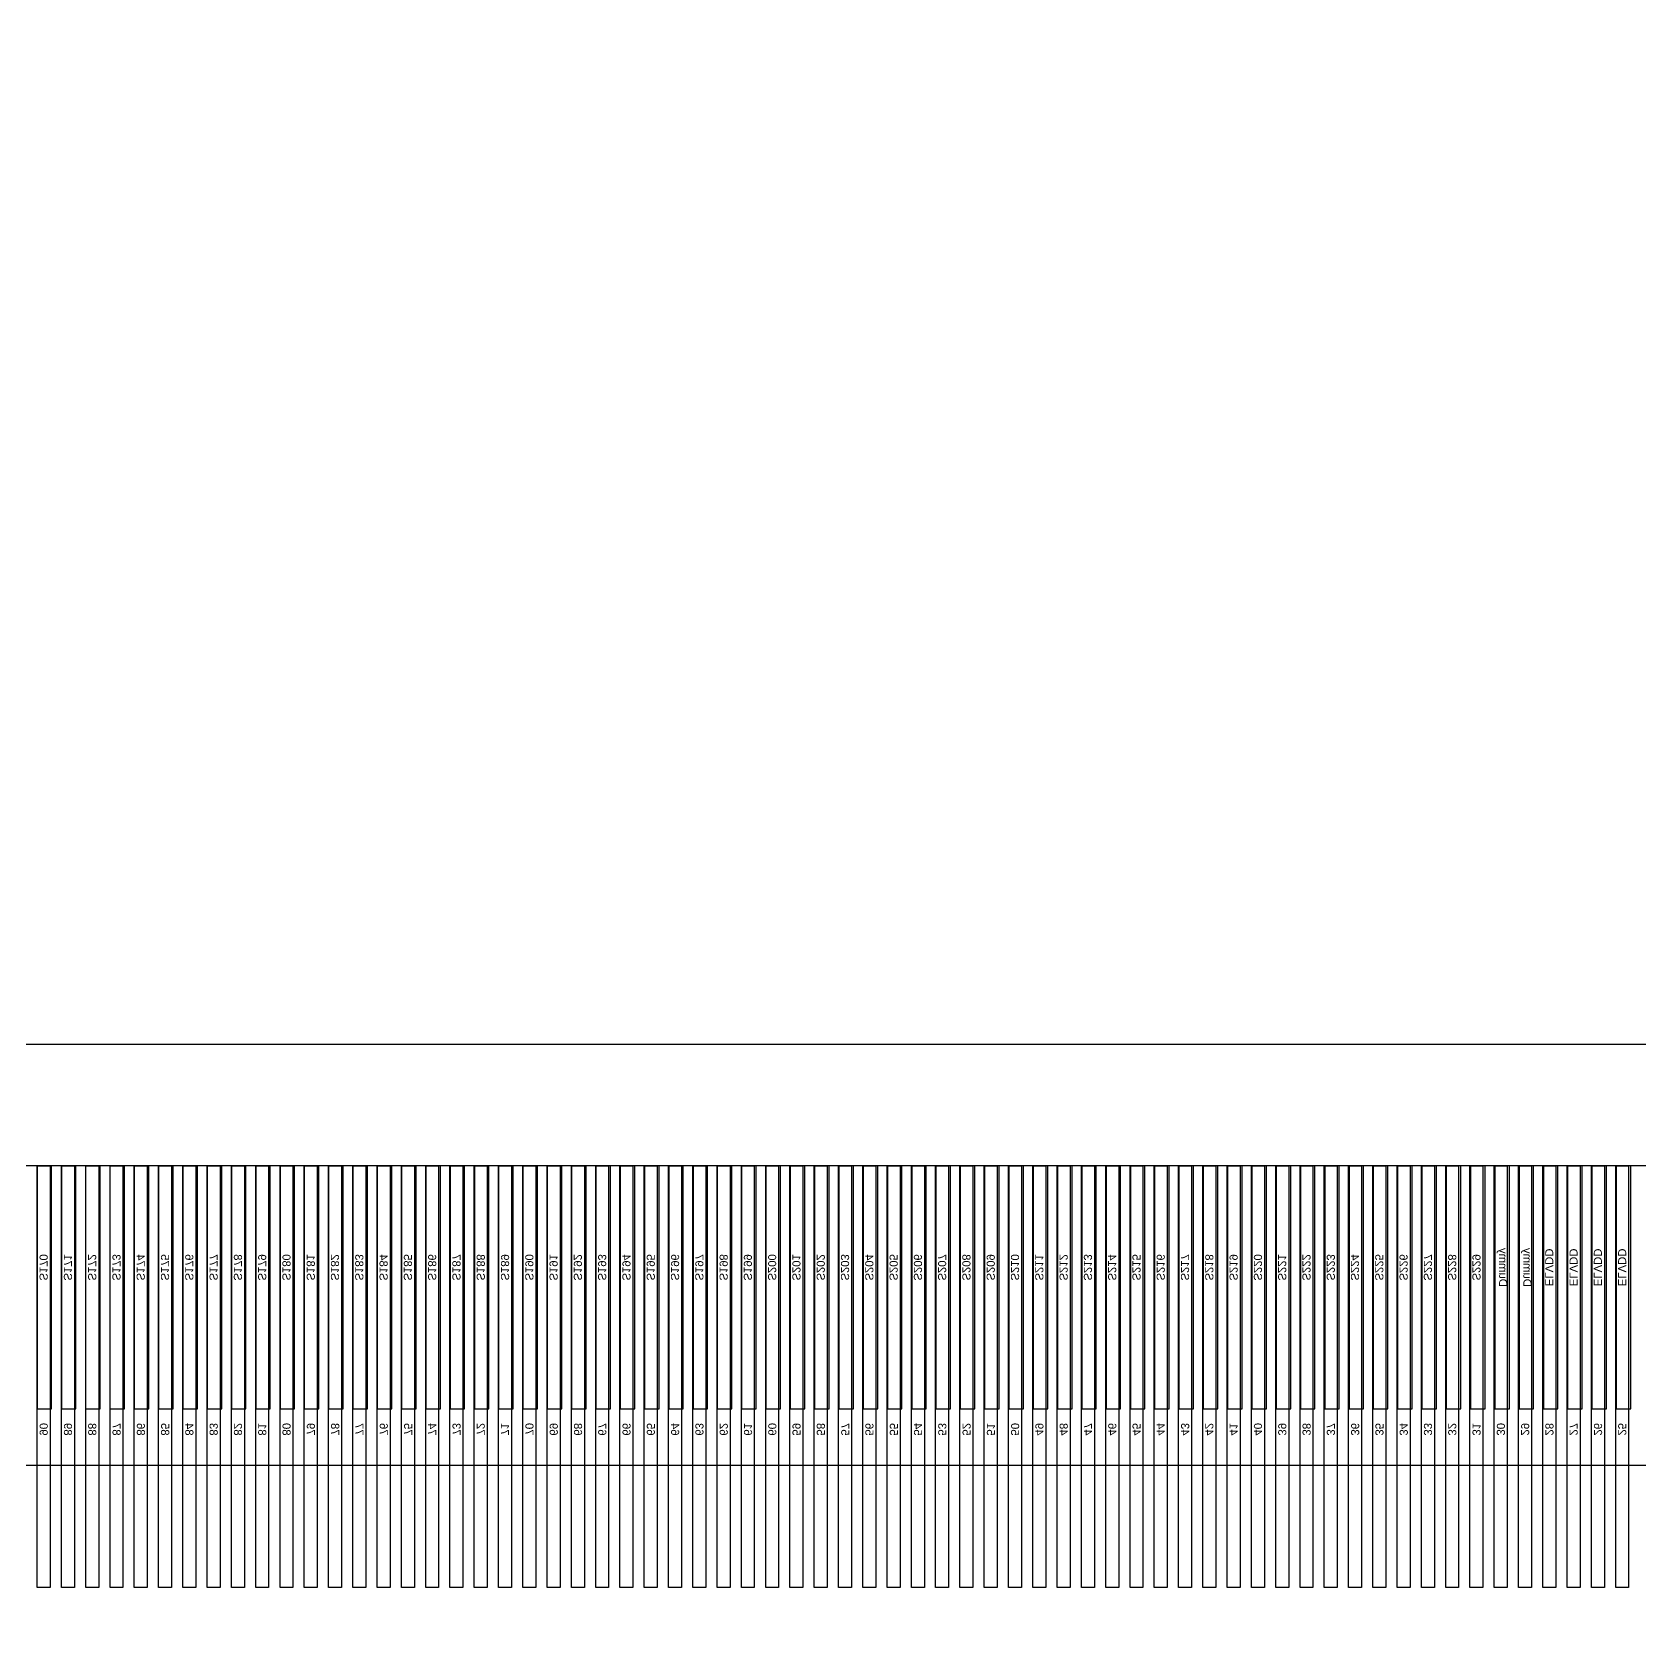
# Model space of a CAD drawing. Header units: inches. Extents: x 1765 to 5217, y -1519 to 441.
# Drawn here: x 4210.288 to 4212.273, y -1298.372 to -1296.39 of the extents above; entities that cross this region are included whole.
import ezdxf
from ezdxf.enums import TextEntityAlignment as Align

# ---------------------------------------------------------------- set-up
doc = ezdxf.new("R2010")
doc.units = ezdxf.units.IN
doc.header["$MEASUREMENT"] = 0
doc.styles.add('MBC_Arial_Font', font='arial.ttf', dxfattribs={"width": 0.8})

msp = doc.modelspace()

# ---------------------------------------------------------------- linework, layer by layer
msp.add_line((4219.5511, -1297.6395), (4196.7343, -1297.6395))
msp.add_line((4219.5511, -1297.6395), (4196.7343, -1297.6395))
msp.add_lwpolyline([(4225.5362, -1263.4445), (4225.5362, -1289.1595, -0.414214), (4216.5362, -1298.1595), (4199.7492, -1298.1595, -0.414214), (4190.7492, -1289.1595), (4190.7492, -1263.4445, -0.414214), (4199.1692, -1255.0245), (4217.1162, -1255.0245, -0.414214)], format="xyb", close=True)
msp.add_lwpolyline([(4225.5362, -1263.4445), (4225.5362, -1289.1595, -0.414214), (4216.5362, -1298.1595), (4199.7492, -1298.1595, -0.414214), (4190.7492, -1289.1595), (4190.7492, -1263.4445, -0.414214), (4199.1692, -1255.0245), (4217.1162, -1255.0245, -0.414214)], format="xyb", close=True)
msp.add_lwpolyline([(4212.9448, -1298.9595), (4212.9448, -1298.7592, -0.254671), (4213.0821, -1298.5072), (4213.3901, -1298.3083, 0.254671), (4213.4817, -1298.1403), (4213.4817, -1297.9895, 0.414214), (4213.2817, -1297.7895), (4203.0037, -1297.7895, 0.414214), (4202.8037, -1297.9895), (4202.8037, -1298.1403, 0.254671), (4202.8952, -1298.3083), (4203.2032, -1298.5072, -0.254671), (4203.3405, -1298.7592), (4203.3405, -1298.9595)], format="xyb")
at = {"color": 2}
for points in [[(4210.3117, -1297.7895), (4210.2937, -1297.7895), (4210.2937, -1298.0895), (4210.3117, -1298.0895)], [(4210.3117, -1297.7895), (4210.2937, -1297.7895), (4210.2937, -1298.0895), (4210.3117, -1298.0895)], [(4210.3417, -1297.7895), (4210.3237, -1297.7895), (4210.3237, -1298.0895), (4210.3417, -1298.0895)], [(4210.3417, -1297.7895), (4210.3237, -1297.7895), (4210.3237, -1298.0895), (4210.3417, -1298.0895)], [(4210.3717, -1297.7895), (4210.3537, -1297.7895), (4210.3537, -1298.0895), (4210.3717, -1298.0895)], [(4210.3717, -1297.7895), (4210.3537, -1297.7895), (4210.3537, -1298.0895), (4210.3717, -1298.0895)], [(4210.4017, -1297.7895), (4210.3837, -1297.7895), (4210.3837, -1298.0895), (4210.4017, -1298.0895)], [(4210.4017, -1297.7895), (4210.3837, -1297.7895), (4210.3837, -1298.0895), (4210.4017, -1298.0895)], [(4210.4317, -1297.7895), (4210.4137, -1297.7895), (4210.4137, -1298.0895), (4210.4317, -1298.0895)], [(4210.4317, -1297.7895), (4210.4137, -1297.7895), (4210.4137, -1298.0895), (4210.4317, -1298.0895)], [(4210.4617, -1297.7895), (4210.4437, -1297.7895), (4210.4437, -1298.0895), (4210.4617, -1298.0895)], [(4210.4617, -1297.7895), (4210.4437, -1297.7895), (4210.4437, -1298.0895), (4210.4617, -1298.0895)], [(4210.4917, -1297.7895), (4210.4737, -1297.7895), (4210.4737, -1298.0895), (4210.4917, -1298.0895)], [(4210.4917, -1297.7895), (4210.4737, -1297.7895), (4210.4737, -1298.0895), (4210.4917, -1298.0895)], [(4210.5217, -1297.7895), (4210.5037, -1297.7895), (4210.5037, -1298.0895), (4210.5217, -1298.0895)], [(4210.5217, -1297.7895), (4210.5037, -1297.7895), (4210.5037, -1298.0895), (4210.5217, -1298.0895)], [(4210.5517, -1297.7895), (4210.5337, -1297.7895), (4210.5337, -1298.0895), (4210.5517, -1298.0895)], [(4210.5517, -1297.7895), (4210.5337, -1297.7895), (4210.5337, -1298.0895), (4210.5517, -1298.0895)], [(4210.5817, -1297.7895), (4210.5637, -1297.7895), (4210.5637, -1298.0895), (4210.5817, -1298.0895)], [(4210.5817, -1297.7895), (4210.5637, -1297.7895), (4210.5637, -1298.0895), (4210.5817, -1298.0895)], [(4210.6117, -1297.7895), (4210.5937, -1297.7895), (4210.5937, -1298.0895), (4210.6117, -1298.0895)], [(4210.6117, -1297.7895), (4210.5937, -1297.7895), (4210.5937, -1298.0895), (4210.6117, -1298.0895)], [(4210.6417, -1297.7895), (4210.6237, -1297.7895), (4210.6237, -1298.0895), (4210.6417, -1298.0895)], [(4210.6417, -1297.7895), (4210.6237, -1297.7895), (4210.6237, -1298.0895), (4210.6417, -1298.0895)], [(4210.6717, -1297.7895), (4210.6537, -1297.7895), (4210.6537, -1298.0895), (4210.6717, -1298.0895)], [(4210.6717, -1297.7895), (4210.6537, -1297.7895), (4210.6537, -1298.0895), (4210.6717, -1298.0895)], [(4210.7017, -1297.7895), (4210.6837, -1297.7895), (4210.6837, -1298.0895), (4210.7017, -1298.0895)], [(4210.7017, -1297.7895), (4210.6837, -1297.7895), (4210.6837, -1298.0895), (4210.7017, -1298.0895)], [(4210.7317, -1297.7895), (4210.7137, -1297.7895), (4210.7137, -1298.0895), (4210.7317, -1298.0895)], [(4210.7317, -1297.7895), (4210.7137, -1297.7895), (4210.7137, -1298.0895), (4210.7317, -1298.0895)], [(4210.7617, -1297.7895), (4210.7437, -1297.7895), (4210.7437, -1298.0895), (4210.7617, -1298.0895)], [(4210.7617, -1297.7895), (4210.7437, -1297.7895), (4210.7437, -1298.0895), (4210.7617, -1298.0895)], [(4210.7917, -1297.7895), (4210.7737, -1297.7895), (4210.7737, -1298.0895), (4210.7917, -1298.0895)], [(4210.7917, -1297.7895), (4210.7737, -1297.7895), (4210.7737, -1298.0895), (4210.7917, -1298.0895)], [(4210.8217, -1297.7895), (4210.8037, -1297.7895), (4210.8037, -1298.0895), (4210.8217, -1298.0895)], [(4210.8217, -1297.7895), (4210.8037, -1297.7895), (4210.8037, -1298.0895), (4210.8217, -1298.0895)], [(4210.8517, -1297.7895), (4210.8337, -1297.7895), (4210.8337, -1298.0895), (4210.8517, -1298.0895)], [(4210.8517, -1297.7895), (4210.8337, -1297.7895), (4210.8337, -1298.0895), (4210.8517, -1298.0895)], [(4210.8817, -1297.7895), (4210.8637, -1297.7895), (4210.8637, -1298.0895), (4210.8817, -1298.0895)], [(4210.8817, -1297.7895), (4210.8637, -1297.7895), (4210.8637, -1298.0895), (4210.8817, -1298.0895)], [(4210.9117, -1297.7895), (4210.8937, -1297.7895), (4210.8937, -1298.0895), (4210.9117, -1298.0895)], [(4210.9117, -1297.7895), (4210.8937, -1297.7895), (4210.8937, -1298.0895), (4210.9117, -1298.0895)], [(4210.9417, -1297.7895), (4210.9237, -1297.7895), (4210.9237, -1298.0895), (4210.9417, -1298.0895)], [(4210.9417, -1297.7895), (4210.9237, -1297.7895), (4210.9237, -1298.0895), (4210.9417, -1298.0895)], [(4210.9717, -1297.7895), (4210.9537, -1297.7895), (4210.9537, -1298.0895), (4210.9717, -1298.0895)], [(4210.9717, -1297.7895), (4210.9537, -1297.7895), (4210.9537, -1298.0895), (4210.9717, -1298.0895)], [(4211.0017, -1297.7895), (4210.9837, -1297.7895), (4210.9837, -1298.0895), (4211.0017, -1298.0895)], [(4211.0017, -1297.7895), (4210.9837, -1297.7895), (4210.9837, -1298.0895), (4211.0017, -1298.0895)], [(4211.0317, -1297.7895), (4211.0137, -1297.7895), (4211.0137, -1298.0895), (4211.0317, -1298.0895)], [(4211.0317, -1297.7895), (4211.0137, -1297.7895), (4211.0137, -1298.0895), (4211.0317, -1298.0895)], [(4211.0617, -1297.7895), (4211.0437, -1297.7895), (4211.0437, -1298.0895), (4211.0617, -1298.0895)], [(4211.0617, -1297.7895), (4211.0437, -1297.7895), (4211.0437, -1298.0895), (4211.0617, -1298.0895)], [(4211.0917, -1297.7895), (4211.0737, -1297.7895), (4211.0737, -1298.0895), (4211.0917, -1298.0895)], [(4211.0917, -1297.7895), (4211.0737, -1297.7895), (4211.0737, -1298.0895), (4211.0917, -1298.0895)], [(4211.1217, -1297.7895), (4211.1037, -1297.7895), (4211.1037, -1298.0895), (4211.1217, -1298.0895)], [(4211.1217, -1297.7895), (4211.1037, -1297.7895), (4211.1037, -1298.0895), (4211.1217, -1298.0895)], [(4211.1517, -1297.7895), (4211.1337, -1297.7895), (4211.1337, -1298.0895), (4211.1517, -1298.0895)], [(4211.1517, -1297.7895), (4211.1337, -1297.7895), (4211.1337, -1298.0895), (4211.1517, -1298.0895)], [(4211.1817, -1297.7895), (4211.1637, -1297.7895), (4211.1637, -1298.0895), (4211.1817, -1298.0895)], [(4211.1817, -1297.7895), (4211.1637, -1297.7895), (4211.1637, -1298.0895), (4211.1817, -1298.0895)], [(4211.2117, -1297.7895), (4211.1937, -1297.7895), (4211.1937, -1298.0895), (4211.2117, -1298.0895)], [(4211.2117, -1297.7895), (4211.1937, -1297.7895), (4211.1937, -1298.0895), (4211.2117, -1298.0895)], [(4211.2417, -1297.7895), (4211.2237, -1297.7895), (4211.2237, -1298.0895), (4211.2417, -1298.0895)], [(4211.2417, -1297.7895), (4211.2237, -1297.7895), (4211.2237, -1298.0895), (4211.2417, -1298.0895)], [(4211.2717, -1297.7895), (4211.2537, -1297.7895), (4211.2537, -1298.0895), (4211.2717, -1298.0895)], [(4211.2717, -1297.7895), (4211.2537, -1297.7895), (4211.2537, -1298.0895), (4211.2717, -1298.0895)], [(4211.3017, -1297.7895), (4211.2837, -1297.7895), (4211.2837, -1298.0895), (4211.3017, -1298.0895)], [(4211.3017, -1297.7895), (4211.2837, -1297.7895), (4211.2837, -1298.0895), (4211.3017, -1298.0895)], [(4211.3317, -1297.7895), (4211.3137, -1297.7895), (4211.3137, -1298.0895), (4211.3317, -1298.0895)], [(4211.3317, -1297.7895), (4211.3137, -1297.7895), (4211.3137, -1298.0895), (4211.3317, -1298.0895)], [(4211.3617, -1297.7895), (4211.3437, -1297.7895), (4211.3437, -1298.0895), (4211.3617, -1298.0895)], [(4211.3617, -1297.7895), (4211.3437, -1297.7895), (4211.3437, -1298.0895), (4211.3617, -1298.0895)], [(4211.3917, -1297.7895), (4211.3737, -1297.7895), (4211.3737, -1298.0895), (4211.3917, -1298.0895)], [(4211.3917, -1297.7895), (4211.3737, -1297.7895), (4211.3737, -1298.0895), (4211.3917, -1298.0895)], [(4211.4217, -1297.7895), (4211.4037, -1297.7895), (4211.4037, -1298.0895), (4211.4217, -1298.0895)], [(4211.4217, -1297.7895), (4211.4037, -1297.7895), (4211.4037, -1298.0895), (4211.4217, -1298.0895)], [(4211.4517, -1297.7895), (4211.4337, -1297.7895), (4211.4337, -1298.0895), (4211.4517, -1298.0895)], [(4211.4517, -1297.7895), (4211.4337, -1297.7895), (4211.4337, -1298.0895), (4211.4517, -1298.0895)], [(4211.4817, -1297.7895), (4211.4637, -1297.7895), (4211.4637, -1298.0895), (4211.4817, -1298.0895)], [(4211.4817, -1297.7895), (4211.4637, -1297.7895), (4211.4637, -1298.0895), (4211.4817, -1298.0895)], [(4211.5117, -1297.7895), (4211.4937, -1297.7895), (4211.4937, -1298.0895), (4211.5117, -1298.0895)], [(4211.5117, -1297.7895), (4211.4937, -1297.7895), (4211.4937, -1298.0895), (4211.5117, -1298.0895)], [(4211.5417, -1297.7895), (4211.5237, -1297.7895), (4211.5237, -1298.0895), (4211.5417, -1298.0895)], [(4211.5417, -1297.7895), (4211.5237, -1297.7895), (4211.5237, -1298.0895), (4211.5417, -1298.0895)], [(4211.5717, -1297.7895), (4211.5537, -1297.7895), (4211.5537, -1298.0895), (4211.5717, -1298.0895)], [(4211.5717, -1297.7895), (4211.5537, -1297.7895), (4211.5537, -1298.0895), (4211.5717, -1298.0895)], [(4211.6017, -1297.7895), (4211.5837, -1297.7895), (4211.5837, -1298.0895), (4211.6017, -1298.0895)], [(4211.6017, -1297.7895), (4211.5837, -1297.7895), (4211.5837, -1298.0895), (4211.6017, -1298.0895)], [(4211.6317, -1297.7895), (4211.6137, -1297.7895), (4211.6137, -1298.0895), (4211.6317, -1298.0895)], [(4211.6317, -1297.7895), (4211.6137, -1297.7895), (4211.6137, -1298.0895), (4211.6317, -1298.0895)], [(4211.6617, -1297.7895), (4211.6437, -1297.7895), (4211.6437, -1298.0895), (4211.6617, -1298.0895)], [(4211.6617, -1297.7895), (4211.6437, -1297.7895), (4211.6437, -1298.0895), (4211.6617, -1298.0895)], [(4211.6917, -1297.7895), (4211.6737, -1297.7895), (4211.6737, -1298.0895), (4211.6917, -1298.0895)], [(4211.6917, -1297.7895), (4211.6737, -1297.7895), (4211.6737, -1298.0895), (4211.6917, -1298.0895)], [(4211.7217, -1297.7895), (4211.7037, -1297.7895), (4211.7037, -1298.0895), (4211.7217, -1298.0895)], [(4211.7217, -1297.7895), (4211.7037, -1297.7895), (4211.7037, -1298.0895), (4211.7217, -1298.0895)], [(4211.7517, -1297.7895), (4211.7337, -1297.7895), (4211.7337, -1298.0895), (4211.7517, -1298.0895)], [(4211.7517, -1297.7895), (4211.7337, -1297.7895), (4211.7337, -1298.0895), (4211.7517, -1298.0895)], [(4211.7817, -1297.7895), (4211.7637, -1297.7895), (4211.7637, -1298.0895), (4211.7817, -1298.0895)], [(4211.7817, -1297.7895), (4211.7637, -1297.7895), (4211.7637, -1298.0895), (4211.7817, -1298.0895)], [(4211.8117, -1297.7895), (4211.7937, -1297.7895), (4211.7937, -1298.0895), (4211.8117, -1298.0895)], [(4211.8117, -1297.7895), (4211.7937, -1297.7895), (4211.7937, -1298.0895), (4211.8117, -1298.0895)], [(4211.8417, -1297.7895), (4211.8237, -1297.7895), (4211.8237, -1298.0895), (4211.8417, -1298.0895)], [(4211.8417, -1297.7895), (4211.8237, -1297.7895), (4211.8237, -1298.0895), (4211.8417, -1298.0895)], [(4211.8717, -1297.7895), (4211.8537, -1297.7895), (4211.8537, -1298.0895), (4211.8717, -1298.0895)], [(4211.8717, -1297.7895), (4211.8537, -1297.7895), (4211.8537, -1298.0895), (4211.8717, -1298.0895)], [(4211.9017, -1297.7895), (4211.8837, -1297.7895), (4211.8837, -1298.0895), (4211.9017, -1298.0895)], [(4211.9017, -1297.7895), (4211.8837, -1297.7895), (4211.8837, -1298.0895), (4211.9017, -1298.0895)], [(4211.9317, -1297.7895), (4211.9137, -1297.7895), (4211.9137, -1298.0895), (4211.9317, -1298.0895)], [(4211.9317, -1297.7895), (4211.9137, -1297.7895), (4211.9137, -1298.0895), (4211.9317, -1298.0895)], [(4211.9617, -1297.7895), (4211.9437, -1297.7895), (4211.9437, -1298.0895), (4211.9617, -1298.0895)], [(4211.9617, -1297.7895), (4211.9437, -1297.7895), (4211.9437, -1298.0895), (4211.9617, -1298.0895)], [(4211.9917, -1297.7895), (4211.9737, -1297.7895), (4211.9737, -1298.0895), (4211.9917, -1298.0895)], [(4211.9917, -1297.7895), (4211.9737, -1297.7895), (4211.9737, -1298.0895), (4211.9917, -1298.0895)], [(4212.0217, -1297.7895), (4212.0037, -1297.7895), (4212.0037, -1298.0895), (4212.0217, -1298.0895)], [(4212.0217, -1297.7895), (4212.0037, -1297.7895), (4212.0037, -1298.0895), (4212.0217, -1298.0895)], [(4212.0517, -1297.7895), (4212.0337, -1297.7895), (4212.0337, -1298.0895), (4212.0517, -1298.0895)], [(4212.0517, -1297.7895), (4212.0337, -1297.7895), (4212.0337, -1298.0895), (4212.0517, -1298.0895)], [(4212.0817, -1297.7895), (4212.0637, -1297.7895), (4212.0637, -1298.0895), (4212.0817, -1298.0895)], [(4212.0817, -1297.7895), (4212.0637, -1297.7895), (4212.0637, -1298.0895), (4212.0817, -1298.0895)], [(4212.1117, -1297.7895), (4212.0937, -1297.7895), (4212.0937, -1298.0895), (4212.1117, -1298.0895)], [(4212.1117, -1297.7895), (4212.0937, -1297.7895), (4212.0937, -1298.0895), (4212.1117, -1298.0895)], [(4212.1417, -1297.7895), (4212.1237, -1297.7895), (4212.1237, -1298.0895), (4212.1417, -1298.0895)], [(4212.1417, -1297.7895), (4212.1237, -1297.7895), (4212.1237, -1298.0895), (4212.1417, -1298.0895)], [(4212.1717, -1297.7895), (4212.1537, -1297.7895), (4212.1537, -1298.0895), (4212.1717, -1298.0895)], [(4212.1717, -1297.7895), (4212.1537, -1297.7895), (4212.1537, -1298.0895), (4212.1717, -1298.0895)], [(4212.2017, -1297.7895), (4212.1837, -1297.7895), (4212.1837, -1298.0895), (4212.2017, -1298.0895)], [(4212.2017, -1297.7895), (4212.1837, -1297.7895), (4212.1837, -1298.0895), (4212.2017, -1298.0895)], [(4212.2317, -1297.7895), (4212.2137, -1297.7895), (4212.2137, -1298.0895), (4212.2317, -1298.0895)], [(4212.2317, -1297.7895), (4212.2137, -1297.7895), (4212.2137, -1298.0895), (4212.2317, -1298.0895)], [(4212.2617, -1297.7895), (4212.2437, -1297.7895), (4212.2437, -1298.0895), (4212.2617, -1298.0895)], [(4212.2617, -1297.7895), (4212.2437, -1297.7895), (4212.2437, -1298.0895), (4212.2617, -1298.0895)]]:
    msp.add_lwpolyline(points, close=True, dxfattribs=at)
at = {"color": 0}
for points in [[(4210.2938, -1297.7895), (4210.3098, -1297.7895), (4210.3098, -1298.31), (4210.2938, -1298.31)], [(4210.3238, -1297.7895), (4210.3398, -1297.7895), (4210.3398, -1298.31), (4210.3238, -1298.31)], [(4210.3538, -1297.7895), (4210.3698, -1297.7895), (4210.3698, -1298.31), (4210.3538, -1298.31)], [(4210.3838, -1297.7895), (4210.3998, -1297.7895), (4210.3998, -1298.31), (4210.3838, -1298.31)], [(4210.4137, -1297.7895), (4210.4297, -1297.7895), (4210.4297, -1298.31), (4210.4137, -1298.31)], [(4210.4437, -1297.7895), (4210.4597, -1297.7895), (4210.4597, -1298.31), (4210.4437, -1298.31)], [(4210.4737, -1297.7895), (4210.4897, -1297.7895), (4210.4897, -1298.31), (4210.4737, -1298.31)], [(4210.5037, -1297.7895), (4210.5197, -1297.7895), (4210.5197, -1298.31), (4210.5037, -1298.31)], [(4210.5337, -1297.7895), (4210.5497, -1297.7895), (4210.5497, -1298.31), (4210.5337, -1298.31)], [(4210.5637, -1297.7895), (4210.5797, -1297.7895), (4210.5797, -1298.31), (4210.5637, -1298.31)], [(4210.5937, -1297.7895), (4210.6097, -1297.7895), (4210.6097, -1298.31), (4210.5937, -1298.31)], [(4210.6237, -1297.7895), (4210.6397, -1297.7895), (4210.6397, -1298.31), (4210.6237, -1298.31)], [(4210.6536, -1297.7895), (4210.6696, -1297.7895), (4210.6696, -1298.31), (4210.6536, -1298.31)], [(4210.6836, -1297.7895), (4210.6996, -1297.7895), (4210.6996, -1298.31), (4210.6836, -1298.31)], [(4210.7136, -1297.7895), (4210.7296, -1297.7895), (4210.7296, -1298.31), (4210.7136, -1298.31)], [(4210.7436, -1297.7895), (4210.7596, -1297.7895), (4210.7596, -1298.31), (4210.7436, -1298.31)], [(4210.7736, -1297.7895), (4210.7896, -1297.7895), (4210.7896, -1298.31), (4210.7736, -1298.31)], [(4210.8036, -1297.7895), (4210.8196, -1297.7895), (4210.8196, -1298.31), (4210.8036, -1298.31)], [(4210.8336, -1297.7895), (4210.8496, -1297.7895), (4210.8496, -1298.31), (4210.8336, -1298.31)], [(4210.8636, -1297.7895), (4210.8796, -1297.7895), (4210.8796, -1298.31), (4210.8636, -1298.31)], [(4210.8936, -1297.7895), (4210.9096, -1297.7895), (4210.9096, -1298.31), (4210.8936, -1298.31)], [(4210.9235, -1297.7895), (4210.9395, -1297.7895), (4210.9395, -1298.31), (4210.9235, -1298.31)], [(4210.9535, -1297.7895), (4210.9695, -1297.7895), (4210.9695, -1298.31), (4210.9535, -1298.31)], [(4210.9835, -1297.7895), (4210.9995, -1297.7895), (4210.9995, -1298.31), (4210.9835, -1298.31)], [(4211.0135, -1297.7895), (4211.0295, -1297.7895), (4211.0295, -1298.31), (4211.0135, -1298.31)], [(4211.0435, -1297.7895), (4211.0595, -1297.7895), (4211.0595, -1298.31), (4211.0435, -1298.31)], [(4211.0735, -1297.7895), (4211.0895, -1297.7895), (4211.0895, -1298.31), (4211.0735, -1298.31)], [(4211.1035, -1297.7895), (4211.1195, -1297.7895), (4211.1195, -1298.31), (4211.1035, -1298.31)], [(4211.1335, -1297.7895), (4211.1495, -1297.7895), (4211.1495, -1298.31), (4211.1335, -1298.31)], [(4211.1634, -1297.7895), (4211.1794, -1297.7895), (4211.1794, -1298.31), (4211.1634, -1298.31)], [(4211.1934, -1297.7895), (4211.2094, -1297.7895), (4211.2094, -1298.31), (4211.1934, -1298.31)], [(4211.2234, -1297.7895), (4211.2394, -1297.7895), (4211.2394, -1298.31), (4211.2234, -1298.31)], [(4211.2534, -1297.7895), (4211.2694, -1297.7895), (4211.2694, -1298.31), (4211.2534, -1298.31)], [(4211.2834, -1297.7895), (4211.2994, -1297.7895), (4211.2994, -1298.31), (4211.2834, -1298.31)], [(4211.3134, -1297.7895), (4211.3294, -1297.7895), (4211.3294, -1298.31), (4211.3134, -1298.31)], [(4211.3434, -1297.7895), (4211.3594, -1297.7895), (4211.3594, -1298.31), (4211.3434, -1298.31)], [(4211.3734, -1297.7895), (4211.3894, -1297.7895), (4211.3894, -1298.31), (4211.3734, -1298.31)], [(4211.4033, -1297.7895), (4211.4193, -1297.7895), (4211.4193, -1298.31), (4211.4033, -1298.31)], [(4211.4333, -1297.7895), (4211.4493, -1297.7895), (4211.4493, -1298.31), (4211.4333, -1298.31)], [(4211.4633, -1297.7895), (4211.4793, -1297.7895), (4211.4793, -1298.31), (4211.4633, -1298.31)], [(4211.4933, -1297.7895), (4211.5093, -1297.7895), (4211.5093, -1298.31), (4211.4933, -1298.31)], [(4211.5233, -1297.7895), (4211.5393, -1297.7895), (4211.5393, -1298.31), (4211.5233, -1298.31)], [(4211.5533, -1297.7895), (4211.5693, -1297.7895), (4211.5693, -1298.31), (4211.5533, -1298.31)], [(4211.5833, -1297.7895), (4211.5993, -1297.7895), (4211.5993, -1298.31), (4211.5833, -1298.31)], [(4211.6133, -1297.7895), (4211.6293, -1297.7895), (4211.6293, -1298.31), (4211.6133, -1298.31)], [(4211.6433, -1297.7895), (4211.6593, -1297.7895), (4211.6593, -1298.31), (4211.6433, -1298.31)], [(4211.6732, -1297.7895), (4211.6892, -1297.7895), (4211.6892, -1298.31), (4211.6732, -1298.31)], [(4211.7032, -1297.7895), (4211.7192, -1297.7895), (4211.7192, -1298.31), (4211.7032, -1298.31)], [(4211.7332, -1297.7895), (4211.7492, -1297.7895), (4211.7492, -1298.31), (4211.7332, -1298.31)], [(4211.7632, -1297.7895), (4211.7792, -1297.7895), (4211.7792, -1298.31), (4211.7632, -1298.31)], [(4211.7932, -1297.7895), (4211.8092, -1297.7895), (4211.8092, -1298.31), (4211.7932, -1298.31)], [(4211.8232, -1297.7895), (4211.8392, -1297.7895), (4211.8392, -1298.31), (4211.8232, -1298.31)], [(4211.8532, -1297.7895), (4211.8692, -1297.7895), (4211.8692, -1298.31), (4211.8532, -1298.31)], [(4211.8832, -1297.7895), (4211.8992, -1297.7895), (4211.8992, -1298.31), (4211.8832, -1298.31)], [(4211.9131, -1297.7895), (4211.9291, -1297.7895), (4211.9291, -1298.31), (4211.9131, -1298.31)], [(4211.9431, -1297.7895), (4211.9591, -1297.7895), (4211.9591, -1298.31), (4211.9431, -1298.31)], [(4211.9731, -1297.7895), (4211.9891, -1297.7895), (4211.9891, -1298.31), (4211.9731, -1298.31)], [(4212.0031, -1297.7895), (4212.0191, -1297.7895), (4212.0191, -1298.31), (4212.0031, -1298.31)], [(4212.0331, -1297.7895), (4212.0491, -1297.7895), (4212.0491, -1298.31), (4212.0331, -1298.31)], [(4212.0631, -1297.7895), (4212.0791, -1297.7895), (4212.0791, -1298.31), (4212.0631, -1298.31)], [(4212.0931, -1297.7895), (4212.1091, -1297.7895), (4212.1091, -1298.31), (4212.0931, -1298.31)], [(4212.1231, -1297.7895), (4212.1391, -1297.7895), (4212.1391, -1298.31), (4212.1231, -1298.31)], [(4212.153, -1297.7895), (4212.169, -1297.7895), (4212.169, -1298.31), (4212.153, -1298.31)], [(4212.183, -1297.7895), (4212.199, -1297.7895), (4212.199, -1298.31), (4212.183, -1298.31)], [(4212.213, -1297.7895), (4212.229, -1297.7895), (4212.229, -1298.31), (4212.213, -1298.31)], [(4212.243, -1297.7895), (4212.259, -1297.7895), (4212.259, -1298.31), (4212.243, -1298.31)]]:
    msp.add_lwpolyline(points, close=True, dxfattribs=at)

# ---------------------------------------------------------------- texts
at = {"color": 3, "style": 'MBC_Arial_Font', "text_generation_flag": 4}
for s, p in [('S170', (4210.3018, -1297.9148)), ('S171', (4210.3318, -1297.9148)), ('S172', (4210.3618, -1297.9148)), ('S173', (4210.3918, -1297.9148)), ('S174', (4210.4217, -1297.9148)), ('S175', (4210.4517, -1297.9148)), ('S176', (4210.4817, -1297.9148)), ('S177', (4210.5117, -1297.9148)), ('S178', (4210.5417, -1297.9148)), ('S179', (4210.5717, -1297.9148)), ('S180', (4210.6017, -1297.9148)), ('S181', (4210.6317, -1297.9148)), ('S182', (4210.6616, -1297.9148)), ('S183', (4210.6916, -1297.9148)), ('S184', (4210.7216, -1297.9148)), ('S185', (4210.7516, -1297.9148)), ('S186', (4210.7816, -1297.9148)), ('S187', (4210.8116, -1297.9148)), ('S188', (4210.8416, -1297.9148)), ('S189', (4210.8716, -1297.9148)), ('S190', (4210.9016, -1297.9148)), ('S191', (4210.9315, -1297.9148)), ('S192', (4210.9615, -1297.9148)), ('S193', (4210.9915, -1297.9148)), ('S194', (4211.0215, -1297.9148)), ('S195', (4211.0515, -1297.9148)), ('S196', (4211.0815, -1297.9148)), ('S197', (4211.1115, -1297.9148)), ('S198', (4211.1415, -1297.9148)), ('S199', (4211.1714, -1297.9148)), ('S200', (4211.2014, -1297.9148)), ('S201', (4211.2314, -1297.9148)), ('S202', (4211.2614, -1297.9148)), ('S203', (4211.2914, -1297.9148)), ('S204', (4211.3214, -1297.9148)), ('S205', (4211.3514, -1297.9148)), ('S206', (4211.3814, -1297.9148)), ('S207', (4211.4113, -1297.9148)), ('S208', (4211.4413, -1297.9148)), ('S209', (4211.4713, -1297.9148)), ('S210', (4211.5013, -1297.9148)), ('S211', (4211.5313, -1297.9148)), ('S212', (4211.5613, -1297.9148)), ('S213', (4211.5913, -1297.9148)), ('S214', (4211.6213, -1297.9148)), ('S215', (4211.6513, -1297.9148)), ('S216', (4211.6812, -1297.9148)), ('S217', (4211.7112, -1297.9148)), ('S218', (4211.7412, -1297.9148)), ('S219', (4211.7712, -1297.9148)), ('S220', (4211.8012, -1297.9148)), ('S221', (4211.8312, -1297.9148)), ('S222', (4211.8612, -1297.9148)), ('S223', (4211.8912, -1297.9148)), ('S224', (4211.9211, -1297.9148)), ('S225', (4211.9511, -1297.9148)), ('S226', (4211.9811, -1297.9148)), ('S227', (4212.0111, -1297.9148)), ('S228', (4212.0411, -1297.9148)), ('S229', (4212.0711, -1297.9148)), ('Dummy', (4212.104, -1297.9148)), ('Dummy', (4212.134, -1297.9148)), ('ELVDD', (4212.161, -1297.9148)), ('ELVDD', (4212.191, -1297.9148)), ('ELVDD', (4212.221, -1297.9148)), ('ELVDD', (4212.251, -1297.9148)), ('90', (4210.3019, -1298.1147)), ('89', (4210.3319, -1298.1147)), ('88', (4210.3619, -1298.1147)), ('87', (4210.3919, -1298.1147)), ('86', (4210.4219, -1298.1147)), ('85', (4210.4519, -1298.1147)), ('84', (4210.4818, -1298.1147)), ('83', (4210.5118, -1298.1147)), ('82', (4210.5418, -1298.1147)), ('81', (4210.5718, -1298.1147)), ('80', (4210.6018, -1298.1147)), ('79', (4210.6318, -1298.1147)), ('78', (4210.6618, -1298.1147)), ('77', (4210.6918, -1298.1147)), ('76', (4210.7218, -1298.1147)), ('75', (4210.7519, -1298.1147)), ('74', (4210.7816, -1298.1147)), ('73', (4210.8117, -1298.1147)), ('72', (4210.8415, -1298.1147)), ('71', (4210.8715, -1298.1147)), ('70', (4210.9017, -1298.1147)), ('69', (4210.9317, -1298.1147)), ('68', (4210.9617, -1298.1147)), ('67', (4210.9916, -1298.1147)), ('66', (4211.0216, -1298.1147)), ('65', (4211.0516, -1298.1147)), ('64', (4211.0816, -1298.1147)), ('63', (4211.1116, -1298.1147)), ('62', (4211.1416, -1298.1147)), ('61', (4211.1716, -1298.1147)), ('60', (4211.2016, -1298.1147)), ('59', (4211.2315, -1298.1147)), ('58', (4211.2615, -1298.1147)), ('57', (4211.2917, -1298.1147)), ('56', (4211.3215, -1298.1147)), ('55', (4211.3517, -1298.1147)), ('54', (4211.3815, -1298.1147)), ('53', (4211.4115, -1298.1147)), ('52', (4211.4415, -1298.1147)), ('51', (4211.4715, -1298.1147)), ('50', (4211.5014, -1298.1147)), ('49', (4211.5314, -1298.1147)), ('48', (4211.5614, -1298.1147)), ('47', (4211.5913, -1298.1147)), ('46', (4211.6214, -1298.1147)), ('45', (4211.6514, -1298.1147)), ('44', (4211.6812, -1298.1147)), ('43', (4211.7114, -1298.1147)), ('42', (4211.7412, -1298.1147)), ('41', (4211.7712, -1298.1147)), ('40', (4211.8013, -1298.1147)), ('39', (4211.8313, -1298.1147)), ('38', (4211.8613, -1298.1147)), ('37', (4211.8913, -1298.1147)), ('36', (4211.9213, -1298.1147)), ('35', (4211.9513, -1298.1147)), ('34', (4211.9813, -1298.1147)), ('33', (4212.0112, -1298.1147)), ('32', (4212.0412, -1298.1147)), ('31', (4212.0712, -1298.1147)), ('30', (4212.1012, -1298.1147)), ('29', (4212.1312, -1298.1147)), ('28', (4212.1612, -1298.1147)), ('27', (4212.191, -1298.1147)), ('26', (4212.2212, -1298.1147)), ('25', (4212.2511, -1298.1147))]:
    msp.add_text(s, height=0.01, rotation=90, dxfattribs=at).set_placement(p, align=Align.MIDDLE_CENTER)

doc.saveas('drawing.dxf')
